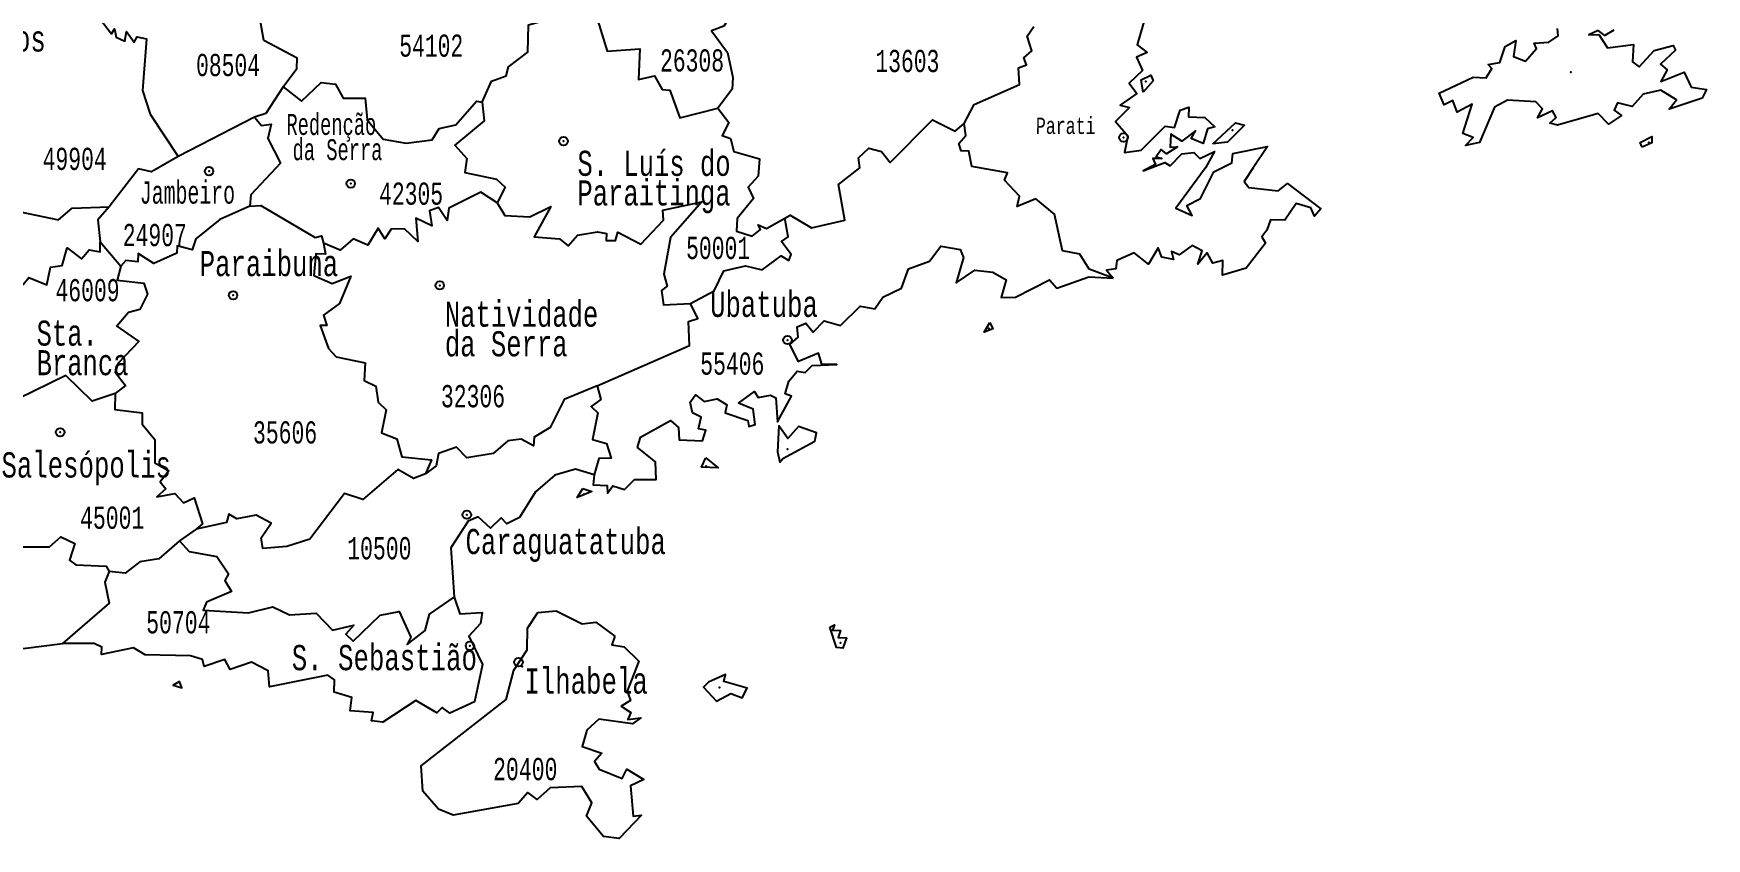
# Model space of a CAD drawing. Header units: millimetres. Extents: x 9851 to 10267, y 23387 to 23778.
# Drawn here: x 10132 to 10149.84, y 23485.14 to 23493.73 of the extents above; entities that cross this region are included whole.
import ezdxf
from ezdxf.enums import TextEntityAlignment as Align

# ---------------------------------------------------------------- set-up
doc = ezdxf.new("R2010")
doc.units = ezdxf.units.MM
doc.layers.add('3', color=7, linetype='Continuous')
doc.styles.add('MONOTXT', font='MONOTXT', dxfattribs={"height": 0.2})

# ---------------------------------------------------------------- blocks, each defined once
blk = doc.blocks.new('SEDE')
at = {"layer": '3', "color": 7, "linetype": 'Continuous'}
blk.add_circle((0, 0), 0.00451, dxfattribs=at)

msp = doc.modelspace()

# ---------------------------------------------------------------- linework, layer by layer
at = {"color": 7, "linetype": 'Continuous'}
for p, q in [((10134.36, 23492.834), (10133.546, 23492.414)), ((10132.715, 23491.504), (10132.933, 23491.243)), ((10133.738, 23488.439), (10133.56, 23488.313))]:
    msp.add_line(p, q, dxfattribs=at)
for points in [[(10134.666, 23493.157), (10134.81, 23493.352), (10134.812, 23493.463), (10134.458, 23493.651), (10134.371, 23494.158), (10134.094, 23494.498), (10134.105, 23494.411), (10134.037, 23494.451), (10134.014, 23494.352), (10133.792, 23494.529), (10133.727, 23494.732), (10133.623, 23494.708), (10133.645, 23494.907), (10133.57, 23494.924), (10133.522, 23495.111)], [(10139.197, 23494.658), (10139.128, 23494.489), (10139.214, 23494.511), (10139.295, 23494.348), (10139.516, 23494.299), (10139.358, 23494.108), (10139.48, 23493.983), (10139.362, 23493.805), (10139.231, 23493.754), (10139.4, 23493.524), (10139.456, 23493.256), (10139.452, 23493.133), (10139.298, 23492.927)], [(10132.33, 23494.384), (10132.833, 23493.723), (10132.868, 23493.775), (10132.884, 23493.685), (10132.975, 23493.644), (10132.994, 23493.748), (10133.076, 23493.634), (10133.108, 23493.69), (10133.208, 23493.67), (10133.165, 23493.118), (10133.247, 23492.863), (10133.546, 23492.414)], [(10143.904, 23494.07), (10143.766, 23493.604), (10143.874, 23493.524), (10143.762, 23493.472), (10143.824, 23493.33), (10143.682, 23493.196), (10143.763, 23493.085), (10143.587, 23492.962), (10143.687, 23492.935), (10143.537, 23492.787), (10143.668, 23492.633), (10143.633, 23492.455), (10143.809, 23492.482), (10144.065, 23492.736), (10144.166, 23492.721), (10144.225, 23492.906), (10144.319, 23492.941), (10144.314, 23492.835), (10144.49, 23492.829), (10144.595, 23492.73), (10144.516, 23492.708), (10144.47, 23492.553), (10144.345, 23492.604), (10144.388, 23492.686), (10144.242, 23492.575), (10144.127, 23492.651), (10144.121, 23492.514), (10144.198, 23492.517), (10144.082, 23492.442), (10144.025, 23492.487), (10143.969, 23492.41), (10144.03, 23492.392), (10143.933, 23492.393), (10143.962, 23492.327), (10143.83, 23492.26), (10144.062, 23492.349), (10144.119, 23492.314), (10144.243, 23492.44), (10144.373, 23492.454), (10144.435, 23492.391), (10144.592, 23492.465), (10144.495, 23492.292), (10144.181, 23491.861), (10144.354, 23491.783), (10144.297, 23491.889), (10144.444, 23491.966), (10144.585, 23492.248), (10144.778, 23492.344), (10144.789, 23492.446), (10145.157, 23492.519), (10145.003, 23492.293), (10144.909, 23492.146), (10144.957, 23492.082), (10145.269, 23492.047), (10145.369, 23492.124), (10145.727, 23491.853), (10145.657, 23491.778), (10145.618, 23491.867), (10145.464, 23491.911), (10145.343, 23491.734), (10145.19, 23491.739), (10145.149, 23491.628), (10145.097, 23491.556), (10145.137, 23491.488), (10144.929, 23491.22), (10144.677, 23491.146), (10144.682, 23491.305), (10144.574, 23491.276), (10144.515, 23491.385), (10144.414, 23491.266), (10144.459, 23491.406), (10144.355, 23491.465), (10144.214, 23491.363), (10144.133, 23491.398), (10144.156, 23491.314), (10144.031, 23491.338), (10143.993, 23491.438), (10143.887, 23491.265), (10143.735, 23491.384), (10143.552, 23491.305), (10143.54, 23491.216), (10143.44, 23491.2), (10143.513, 23491.116)], [(10136.787, 23492.991), (10136.884, 23493.217), (10137.043, 23493.275), (10137.065, 23493.369), (10137.271, 23493.526), (10137.279, 23493.816), (10137.641, 23493.917), (10137.754, 23493.878)], [(10137.754, 23493.878), (10138.005, 23493.905), (10138.118, 23493.538), (10138.466, 23493.56), (10138.452, 23493.235), (10138.623, 23493.272), (10138.704, 23493.128), (10138.786, 23493.122), (10138.891, 23492.824), (10139.298, 23492.927)], [(10141.924, 23492.765), (10142.029, 23492.967), (10142.514, 23493.181), (10142.502, 23493.36), (10142.587, 23493.39), (10142.558, 23493.465), (10142.645, 23493.54), (10142.594, 23493.695), (10142.666, 23493.8)], [(10148.85, 23493.761), (10148.753, 23493.703), (10148.68, 23493.756), (10148.582, 23493.711), (10148.687, 23493.714), (10148.782, 23493.574), (10149.058, 23493.607), (10149.049, 23493.422), (10149.12, 23493.371), (10149.279, 23493.545), (10149.481, 23493.597), (10149.507, 23493.547), (10149.347, 23493.399), (10149.417, 23493.336), (10149.348, 23493.214), (10149.6, 23493.311), (10149.674, 23493.151), (10149.837, 23493.128), (10149.792, 23493.037), (10149.438, 23492.918), (10149.516, 23493.017), (10149.35, 23493.121), (10149.162, 23493.077), (10149.044, 23492.946), (10148.889, 23492.985), (10148.852, 23492.908), (10148.932, 23492.849), (10148.791, 23492.757), (10148.681, 23492.87), (10148.248, 23492.748), (10148.165, 23492.77), (10148.233, 23492.829), (10148.194, 23492.901), (10148.035, 23492.824), (10148.087, 23492.92), (10148.018, 23492.996), (10147.715, 23493.013), (10147.578, 23492.941), (10147.417, 23492.562), (10147.269, 23492.53), (10147.35, 23492.617), (10147.24, 23492.657), (10147.34, 23492.973), (10147.179, 23492.886), (10147.131, 23493.012), (10147.039, 23492.964), (10146.986, 23493.088), (10147.351, 23493.26), (10147.489, 23493.251), (10147.548, 23493.353), (10147.509, 23493.395), (10147.635, 23493.417), (10147.691, 23493.588), (10147.805, 23493.652), (10147.779, 23493.48), (10147.908, 23493.431), (10148.024, 23493.566), (10147.999, 23493.622), (10148.156, 23493.633), (10148.257, 23493.7), (10148.249, 23493.779)], [(10143.833, 23493.098), (10143.809, 23493.232), (10143.912, 23493.28), (10143.937, 23493.221), (10143.833, 23493.098)], [(10130.01, 23492.995), (10130.166, 23493.074), (10130.241, 23493.023), (10130.228, 23492.913), (10130.447, 23492.89), (10130.553, 23492.772), (10130.674, 23492.798), (10130.777, 23492.932), (10130.952, 23492.75), (10131.223, 23492.779), (10131.263, 23492.646), (10131.042, 23492.461), (10131.22, 23492.222), (10131.533, 23492.172), (10131.708, 23491.855), (10132.271, 23491.736), (10132.414, 23491.863), (10132.808, 23491.876)], [(10134.666, 23493.157), (10134.479, 23492.872), (10134.36, 23492.834)], [(10134.666, 23493.157), (10134.86, 23493.005), (10135.068, 23493.202), (10135.224, 23493.183), (10135.303, 23493.037), (10135.538, 23493.036), (10135.561, 23492.804), (10135.731, 23492.597), (10135.975, 23492.555), (10136.253, 23492.591), (10136.326, 23492.711), (10136.504, 23492.75), (10136.724, 23493.005), (10136.787, 23492.991)], [(10136.787, 23492.991), (10136.807, 23492.792), (10136.494, 23492.535), (10136.624, 23492.393), (10136.602, 23492.243), (10136.939, 23492.172), (10137.032, 23492.087), (10136.947, 23491.92)], [(10139.298, 23492.927), (10139.416, 23492.777), (10139.345, 23492.638), (10139.433, 23492.605), (10139.47, 23492.468), (10139.742, 23492.388), (10139.726, 23492.202), (10139.62, 23492.085), (10139.677, 23491.964), (10139.504, 23491.753), (10139.495, 23491.618), (10139.662, 23491.563), (10139.752, 23491.634), (10139.728, 23491.683), (10139.815, 23491.646), (10140.012, 23491.754)], [(10134.36, 23492.834), (10134.432, 23492.745), (10134.538, 23492.759), (10134.501, 23492.605), (10134.635, 23492.341), (10134.32, 23492.003), (10134.309, 23491.883)], [(10140.012, 23491.754), (10140.07, 23491.787), (10140.296, 23491.652), (10140.651, 23491.733), (10140.585, 23492.114), (10140.81, 23492.293), (10140.798, 23492.399), (10140.908, 23492.502), (10141.044, 23492.465), (10141.135, 23492.349), (10141.585, 23492.805), (10141.826, 23492.685), (10141.924, 23492.765)], [(10143.513, 23491.116), (10143.255, 23491.212), (10143.155, 23491.372), (10142.973, 23491.407), (10142.888, 23491.799), (10142.687, 23491.961), (10142.488, 23491.878), (10142.515, 23491.989), (10142.355, 23492.159), (10142.386, 23492.24), (10142.005, 23492.306), (10141.973, 23492.469), (10141.892, 23492.473), (10141.867, 23492.552), (10141.942, 23492.638), (10141.924, 23492.765)], [(10144.574, 23492.549), (10144.815, 23492.771), (10144.91, 23492.746), (10144.729, 23492.567), (10144.574, 23492.549)], [(10149.149, 23492.512), (10149.129, 23492.564), (10149.252, 23492.625), (10149.255, 23492.56), (10149.149, 23492.512)], [(10133.546, 23492.414), (10133.262, 23492.25), (10133.121, 23492.283), (10132.808, 23491.876)], [(10136.947, 23491.92), (10136.771, 23492.031), (10136.43, 23491.863), (10136.414, 23491.729), (10136.32, 23491.868), (10136.225, 23491.834), (10136.25, 23491.675), (10136.08, 23491.755), (10136.1, 23491.506), (10135.957, 23491.643), (10135.817, 23491.637), (10135.747, 23491.533), (10135.677, 23491.647), (10135.567, 23491.466), (10135.41, 23491.535), (10135.272, 23491.414), (10135.095, 23491.488)], [(10132.808, 23491.876), (10132.689, 23491.738), (10132.715, 23491.504)], [(10134.309, 23491.883), (10133.99, 23491.74), (10133.734, 23491.534), (10133.696, 23491.418), (10133.535, 23491.459), (10133.53, 23491.383), (10133.286, 23491.271), (10133.118, 23491.379), (10133.117, 23491.289), (10132.988, 23491.304), (10132.933, 23491.243)], [(10134.309, 23491.883), (10134.426, 23491.892), (10135.007, 23491.548), (10135.072, 23491.565), (10135.095, 23491.488)], [(10136.947, 23491.92), (10137.026, 23491.784), (10137.294, 23491.768), (10137.519, 23491.88), (10137.339, 23491.556), (10137.611, 23491.536), (10137.704, 23491.459), (10137.803, 23491.575), (10138.015, 23491.61), (10138.112, 23491.593), (10138.107, 23491.516), (10138.207, 23491.518), (10138.232, 23491.605), (10138.477, 23491.476), (10138.72, 23491.735), (10138.713, 23491.839), (10139.128, 23491.928), (10138.794, 23491.549), (10138.721, 23491.158), (10138.756, 23491.03), (10138.696, 23490.985), (10138.719, 23490.829), (10139.005, 23490.845)], [(10139.005, 23490.845), (10139.257, 23490.981), (10139.362, 23491.194), (10139.591, 23491.246), (10139.769, 23491.203), (10139.972, 23491.352), (10140.055, 23491.302), (10140.078, 23491.367), (10139.975, 23491.506), (10140.049, 23491.555), (10140.012, 23491.754)], [(10130.881, 23490.603), (10131.006, 23490.784), (10131.228, 23490.823), (10131.307, 23490.907), (10131.444, 23490.838), (10131.449, 23490.973), (10131.573, 23490.879), (10131.452, 23491.137), (10131.58, 23491.05), (10131.746, 23491.135), (10131.892, 23491.047), (10131.954, 23491.121), (10132.147, 23491.043), (10132.184, 23491.233), (10132.31, 23491.251), (10132.362, 23491.439), (10132.514, 23491.323), (10132.598, 23491.419), (10132.715, 23491.396), (10132.715, 23491.504)], [(10135.095, 23491.488), (10135.115, 23491.37), (10135.011, 23491.376), (10134.991, 23491.145), (10135.187, 23491.058), (10135.387, 23491.136), (10135.266, 23490.846), (10135.094, 23490.72), (10135.129, 23490.611), (10135.06, 23490.609), (10135.148, 23490.366), (10135.231, 23490.276), (10135.538, 23490.211), (10135.528, 23490.022), (10135.654, 23489.963), (10135.678, 23489.791), (10135.762, 23489.71), (10135.712, 23489.465), (10135.875, 23489.401), (10135.928, 23489.208), (10136.244, 23489.177), (10136.181, 23489.027)], [(10137.981, 23489.017), (10137.969, 23488.91), (10138.117, 23488.902), (10138.12, 23488.823), (10138.177, 23488.899), (10138.303, 23488.859), (10138.409, 23488.966), (10138.64, 23488.966), (10138.635, 23489.155), (10138.44, 23489.308), (10138.474, 23489.42), (10138.793, 23489.597), (10138.88, 23489.521), (10138.886, 23489.392), (10139.133, 23489.379), (10139.169, 23489.492), (10139.09, 23489.509), (10139.119, 23489.632), (10139.027, 23489.68), (10139.002, 23489.792), (10139.058, 23489.87), (10139.151, 23489.798), (10139.29, 23489.827), (10139.392, 23489.763), (10139.375, 23489.68), (10139.618, 23489.595), (10139.629, 23489.534), (10139.694, 23489.555), (10139.675, 23489.719), (10139.519, 23489.783), (10139.687, 23489.906), (10139.728, 23489.841), (10139.859, 23489.866), (10139.916, 23489.84), (10139.935, 23489.582), (10140.082, 23489.856), (10140.015, 23489.882), (10140.055, 23490.017), (10140.145, 23490.124), (10140.23, 23490.108), (10140.302, 23490.182), (10140.567, 23490.195), (10140.406, 23490.199), (10140.372, 23490.315), (10140.159, 23490.226), (10140.065, 23490.409), (10140.153, 23490.484), (10140.143, 23490.596), (10140.235, 23490.635), (10140.315, 23490.54), (10140.431, 23490.659), (10140.607, 23490.611), (10140.816, 23490.816), (10140.971, 23490.788), (10141.056, 23490.914), (10141.255, 23491.01), (10141.329, 23491.215), (10141.553, 23491.298), (10141.675, 23491.455), (10141.881, 23491.422), (10141.918, 23491.335), (10141.84, 23491.067), (10142.038, 23491.199), (10142.23, 23491.178), (10142.372, 23491.098), (10142.319, 23490.91), (10142.47, 23490.912), (10142.832, 23491.096), (10142.912, 23491.008), (10143.252, 23491.129), (10143.513, 23491.116)], [(10132.933, 23491.243), (10132.894, 23491.094), (10133.18, 23491.063), (10133.22, 23490.943), (10133.135, 23490.781), (10133.017, 23490.75), (10132.893, 23490.603), (10133.126, 23490.438), (10132.907, 23490.209), (10132.875, 23490.112), (10132.985, 23489.969), (10132.872, 23489.883)], [(10138.01, 23489.966), (10138.995, 23490.397), (10138.986, 23490.652), (10139.085, 23490.683), (10139.005, 23490.845)], [(10142.198, 23490.642), (10142.23, 23490.576), (10142.137, 23490.538), (10142.198, 23490.642)], [(10132.872, 23489.883), (10132.627, 23489.804), (10132.347, 23490.076), (10131.664, 23489.743), (10131.369, 23489.853), (10131.241, 23489.793), (10131.13, 23489.829)], [(10132.872, 23489.883), (10132.869, 23489.715), (10133.16, 23489.68), (10133.16, 23489.559), (10133.298, 23489.394), (10133.297, 23489.144), (10133.445, 23489.058), (10133.355, 23488.943), (10133.413, 23488.867), (10133.319, 23488.781), (10133.509, 23488.817), (10133.603, 23488.72), (10133.715, 23488.77), (10133.806, 23488.496), (10133.738, 23488.439)], [(10138.01, 23489.966), (10137.661, 23489.821), (10137.512, 23489.521), (10137.339, 23489.419), (10137.333, 23489.325), (10137.203, 23489.399), (10137.06, 23489.381), (10136.903, 23489.244), (10136.621, 23489.198), (10136.511, 23489.313), (10136.32, 23489.245), (10136.297, 23489.112), (10136.181, 23489.027)], [(10138.01, 23489.966), (10138.049, 23489.819), (10137.949, 23489.747), (10138.018, 23489.677), (10137.962, 23489.395), (10138.111, 23489.351), (10138.159, 23489.195), (10138.031, 23489.19), (10137.981, 23489.017)], [(10139.991, 23489.192), (10140.332, 23489.377), (10140.351, 23489.464), (10140.159, 23489.531), (10140.045, 23489.404), (10139.947, 23489.539), (10139.933, 23489.261), (10139.96, 23489.152), (10139.991, 23489.192)], [(10139.171, 23489.2), (10139.301, 23489.091), (10139.124, 23489.1), (10139.171, 23489.2)], [(10136.181, 23489.027), (10136.052, 23488.978), (10135.886, 23489.073), (10135.514, 23488.753), (10135.317, 23488.819), (10134.95, 23488.329), (10134.705, 23488.253), (10134.449, 23488.23), (10134.43, 23488.345), (10134.538, 23488.5), (10134.375, 23488.587), (10134.171, 23488.546), (10134.087, 23488.597), (10134.062, 23488.508), (10133.738, 23488.439)], [(10137.981, 23489.017), (10137.782, 23489.079), (10137.562, 23489.012), (10137.353, 23488.835), (10137.184, 23488.561), (10137.049, 23488.493), (10136.987, 23488.558), (10136.874, 23488.449), (10136.743, 23488.57), (10136.637, 23488.524), (10136.452, 23488.239), (10136.486, 23487.712)], [(10137.857, 23488.872), (10137.954, 23488.838), (10137.799, 23488.775), (10137.857, 23488.872)], [(10131.567, 23488.115), (10131.768, 23488.248), (10132.175, 23488.249), (10132.296, 23488.355), (10132.445, 23488.285), (10132.388, 23488.108), (10132.455, 23488.057), (10132.779, 23488.042), (10132.81, 23487.985)], [(10133.56, 23488.313), (10133.34, 23488.121), (10133.138, 23488.089), (10132.98, 23487.969), (10132.81, 23487.985)], [(10133.56, 23488.313), (10133.664, 23488.198), (10133.957, 23488.145), (10134.08, 23487.961), (10134.044, 23487.89), (10134.115, 23487.773), (10133.846, 23487.659), (10133.81, 23487.572), (10134.294, 23487.546), (10134.553, 23487.609), (10134.733, 23487.522), (10135.015, 23487.542), (10135.19, 23487.361), (10135.419, 23487.414), (10135.331, 23487.318), (10135.412, 23487.241), (10135.699, 23487.52), (10135.902, 23487.558), (10136.027, 23487.285), (10135.986, 23487.208), (10136.177, 23487.357), (10136.223, 23487.532), (10136.486, 23487.712)], [(10132.81, 23487.985), (10132.763, 23487.873), (10132.81, 23487.647), (10132.311, 23487.216)], [(10136.486, 23487.712), (10136.547, 23487.533), (10136.784, 23487.548), (10136.769, 23487.43), (10136.642, 23487.296), (10136.789, 23486.995), (10136.705, 23486.596), (10136.442, 23486.473), (10136.359, 23486.535), (10136.303, 23486.477), (10136.078, 23486.61), (10135.726, 23486.378), (10135.607, 23486.393), (10135.623, 23486.482), (10135.379, 23486.501), (10135.396, 23486.642), (10135.209, 23486.699), (10135.211, 23486.83), (10135.14, 23486.881), (10134.52, 23486.757), (10134.504, 23486.925), (10134.326, 23487.02), (10134.098, 23486.94), (10134.043, 23487.047), (10133.823, 23486.972), (10133.806, 23487.047), (10133.677, 23487.086), (10133.195, 23487.095), (10133.07, 23487.172), (10132.728, 23487.1), (10132.732, 23487.178), (10132.649, 23487.217), (10132.311, 23487.216)], [(10138.201, 23487.295), (10138.168, 23487.205), (10138.3, 23487.181), (10138.456, 23487.029), (10138.332, 23486.708), (10138.366, 23486.61), (10138.269, 23486.549), (10138.369, 23486.482), (10138.338, 23486.406), (10138.478, 23486.425), (10138.388, 23486.36), (10138.028, 23486.409), (10137.901, 23486.293), (10137.853, 23486.12), (10138.062, 23486.047), (10137.982, 23485.959), (10138.033, 23485.877), (10138.277, 23485.778), (10138.326, 23485.876), (10138.51, 23485.765), (10138.368, 23485.699), (10138.394, 23485.374), (10138.485, 23485.385), (10138.246, 23485.137), (10138.079, 23485.16), (10137.897, 23485.377), (10137.955, 23485.517), (10137.849, 23485.692), (10137.512, 23485.677), (10137.371, 23485.552), (10137.274, 23485.627), (10137.169, 23485.51), (10136.478, 23485.388), (10136.32, 23485.452), (10136.155, 23485.642), (10136.135, 23485.914), (10137.043, 23486.621), (10137.125, 23486.934), (10137.264, 23487.149), (10137.27, 23487.382), (10137.378, 23487.55), (10137.574, 23487.565), (10137.853, 23487.429), (10137.999, 23487.445), (10138.201, 23487.295)], [(10140.492, 23487.392), (10140.543, 23487.416), (10140.52, 23487.361), (10140.606, 23487.356), (10140.58, 23487.28), (10140.67, 23487.277), (10140.629, 23487.169), (10140.562, 23487.176), (10140.492, 23487.392)], [(10129.328, 23486.192), (10129.569, 23486.442), (10129.997, 23486.627), (10130.216, 23486.647), (10130.312, 23486.547), (10130.244, 23486.498), (10130.311, 23486.488), (10130.434, 23486.704), (10130.686, 23486.805), (10130.783, 23486.769), (10130.972, 23486.923), (10131.725, 23487.142), (10132.311, 23487.216)], [(10133.56, 23486.814), (10133.492, 23486.773), (10133.586, 23486.745), (10133.56, 23486.814)], [(10139.197, 23486.805), (10139.146, 23486.753), (10139.283, 23486.604), (10139.435, 23486.684), (10139.557, 23486.637), (10139.612, 23486.741), (10139.363, 23486.811), (10139.379, 23486.888), (10139.197, 23486.805)]]:
    msp.add_lwpolyline(points, dxfattribs=at)
for p in [(10148.389, 23493.314), (10143.86, 23493.212), (10137.652, 23492.577), (10143.622, 23492.616), (10144.785, 23492.695), (10149.22, 23492.563), (10133.874, 23492.257), (10135.385, 23492.124), (10134.13, 23490.932), (10136.333, 23491.038), (10142.188, 23490.579), (10140.041, 23490.455), (10132.288, 23489.471), (10140.041, 23489.291), (10139.174, 23489.109), (10137.867, 23488.806), (10136.622, 23488.591), (10136.655, 23487.193), (10140.606, 23487.225), (10137.212, 23486.971), (10133.577, 23486.76), (10139.315, 23486.75)]:
    msp.add_point(p, dxfattribs=at)

# ---------------------------------------------------------------- block references
at = {"color": 7, "linetype": 'Continuous', "zscale": 10}
for p, xscale, yscale, rotation in [((10137.652, 23492.577), 10, 10, 0.8930311971836993), ((10143.622, 23492.616), 10, 10, 1.089430226604409), ((10133.874, 23492.257), 10, 10, 0.7649513559486119), ((10135.385, 23492.124), 9.999985501555102, 9.999985501555102, 0.8143165933755823), ((10134.13, 23490.932), 10, 10, 0.7628171087521938), ((10136.333, 23491.038), 10, 10, 0.837530058146571), ((10140.041, 23490.455), 10, 10, 0.9570732104596457), ((10132.288, 23489.471), 9.999977218749027, 9.999977218749027, 0.6886411249109329), ((10136.622, 23488.591), 10.00002088145772, 10.00002088145772, 0.8284557858831046), ((10136.655, 23487.193), 10, 10, 0.8183182617706913), ((10137.173, 23487.018), 9.99998986321221, 9.99998986321221, 0.8345955168240625)]:
    msp.add_blockref('SEDE', p, dxfattribs=dict(at, xscale=xscale, yscale=yscale, rotation=rotation))

# ---------------------------------------------------------------- texts
at = {"color": 7, "linetype": 'Continuous', "style": 'MONOTXT', "width": 0.705882}
msp.add_text('S. Jos%%233 dos ', height=0.2674, rotation=359.9984, dxfattribs=at).set_placement((10132.297, 23493.533), align=Align.RIGHT)
at = {"color": 7, "linetype": 'Continuous', "style": 'MONOTXT'}
for s, height, rotation, width, p in [('54102', 0.2364, 0, 0.666659, (10136.243, 23493.596)), ('08504', 0.2365, 360, 0.666667, (10134.077, 23493.389)), ('26308', 0.2365, 360, 0.666667, (10139.023, 23493.438)), ('13603', 0.2365, 360, 0.666663, (10141.318, 23493.432)), ('42305', 0.2367, 360, 0.666671, (10136.028, 23492.017)), ('46009', 0.2369, 0, 0.666667, (10132.579, 23490.987)), ('45001', 0.2373, 360, 0.666663, (10132.842, 23488.56)), ('10500', 0.2374, 360, 0.666667, (10135.69, 23488.234)), ('20400', 0.2378, 0, 0.666663, (10137.245, 23485.878))]:
    msp.add_text(s, height=height, rotation=rotation, dxfattribs=dict(at, width=width)).set_placement(p, align=Align.MIDDLE)
at = {"color": 7, "linetype": 'Continuous', "style": 'MONOTXT', "width": 0.619185}
for s, height, p in [('Reden%%231%%227o ', 0.22344, (10135.238, 23492.643)), ('da Serra', 0.2234, (10135.244, 23492.374))]:
    msp.add_text(s, height=height, rotation=0.0035, dxfattribs=at).set_placement(p, align=Align.CENTER)
at = {"color": 7, "linetype": 'Continuous', "style": 'MONOTXT'}
for s, height, rotation, width, p in [('Parati', 0.1735, 359.8531, 0.70588, (10143.324, 23492.826)), ('S. Sebasti%%227o', 0.26925, 360, 0.705884, (10136.73, 23487.202))]:
    msp.add_text(s, height=height, rotation=rotation, dxfattribs=dict(at, width=width)).set_placement(p, align=Align.TOP_RIGHT)
for s, height, width, p in [('49904', 0.2367, 0.666659, (10132.442, 23492.388)), ('24907', 0.2368, 0.666659, (10133.296, 23491.575)), ('50001', 0.2368, 0.666667, (10139.301, 23491.438)), ('55406', 0.237, 0.666667, (10139.452, 23490.204)), ('32306', 0.2371, 0.666667, (10136.688, 23489.856)), ('35606', 0.2372, 0.666663, (10134.685, 23489.47)), ('50704', 0.2375, 0.666663, (10133.547, 23487.444))]:
    msp.add_text(s, height=height, dxfattribs=dict(at, width=width)).set_placement(p, align=Align.MIDDLE)
for s, height, rotation, width, p in [('S. Lu%%237s do ', 0.26732, 359.9978, 0.705876, (10137.801, 23492.474)), ('Paraitinga', 0.2673, 359.9978, 0.705876, (10137.801, 23492.158)), ('Natividade ', 0.26769, 359.998, 0.705891, (10136.388, 23490.865)), ('Sta. ', 0.2672, 359.9964, 0.705884, (10132.036, 23490.662)), ('da Serra', 0.2677, 359.998, 0.705891, (10136.388, 23490.549)), ('Branca', 0.2672, 359.9964, 0.705884, (10132.036, 23490.347))]:
    msp.add_text(s, height=height, rotation=rotation, dxfattribs=dict(at, width=width)).set_placement(p, align=Align.TOP_LEFT)
at = {"color": 7, "linetype": 'Continuous', "style": 'MONOTXT', "width": 0.619192}
msp.add_text('Jambeiro', height=0.2367, dxfattribs=at).set_placement((10133.644, 23491.91), align=Align.CENTER)
at = {"color": 7, "linetype": 'Continuous', "style": 'MONOTXT'}
for s, height, width, p in [('Paraibuna', 0.2684, 0.705882, (10133.775, 23491.405)), ('Sales%%243polis', 0.26883, 0.705884, (10131.662, 23489.257)), ('Caraguatatuba', 0.26898, 0.705885, (10136.608, 23488.44))]:
    msp.add_text(s, height=height, dxfattribs=dict(at, width=width)).set_placement(p, align=Align.TOP_LEFT)
at = {"color": 7, "linetype": 'Continuous', "style": 'MONOTXT', "width": 0.705882}
msp.add_text('Ubatuba', height=0.2685, dxfattribs=at).set_placement((10140.364, 23490.702), align=Align.RIGHT)
at = {"color": 7, "linetype": 'Continuous', "style": 'MONOTXT', "width": 0.705888}
msp.add_text('Ilhabela', height=0.2693, dxfattribs=at).set_placement((10137.235, 23486.683))

doc.saveas('drawing.dxf')
